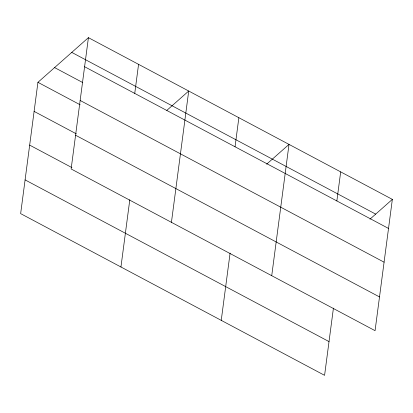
<?xml version="1.0" encoding="UTF-8"?>
<svg xmlns="http://www.w3.org/2000/svg" width="413" height="413" viewBox="0 0 413 413"><rect width="100%" height="100%" fill="white"/><g stroke="black" fill="none" stroke-linecap="round" stroke-linejoin="round"><path stroke-width="0.62" d="M88.418 37.666L71.134 168.963L375.066 330.679L392.35 199.376L88.418 37.666L37.934 82.321L20.65 213.624L324.582 375.334L333.43 308.103M134.741 93.41L138.567 64.345M120.947 266.989L129.801 199.753M171.431 222.328L188.715 91.03L166.811 110.405M235.038 146.775L238.864 117.71M221.244 320.354L230.093 253.117M271.728 275.693L289.012 144.395L266.633 164.193M336.858 200.95L340.684 171.885M369.971 219.174L392.35 199.376M71.759 52.399L375.691 214.115M84.593 66.725L388.525 228.441M54.593 67.587L82.77 82.574M80.153 100.467L384.08 262.178M37.934 82.321L80.194 104.809M34.109 111.386L76.369 133.869M75.579 135.227L379.506 296.937M29.669 145.123L71.929 167.611M25.09 179.882L329.022 341.597"/></g></svg>
